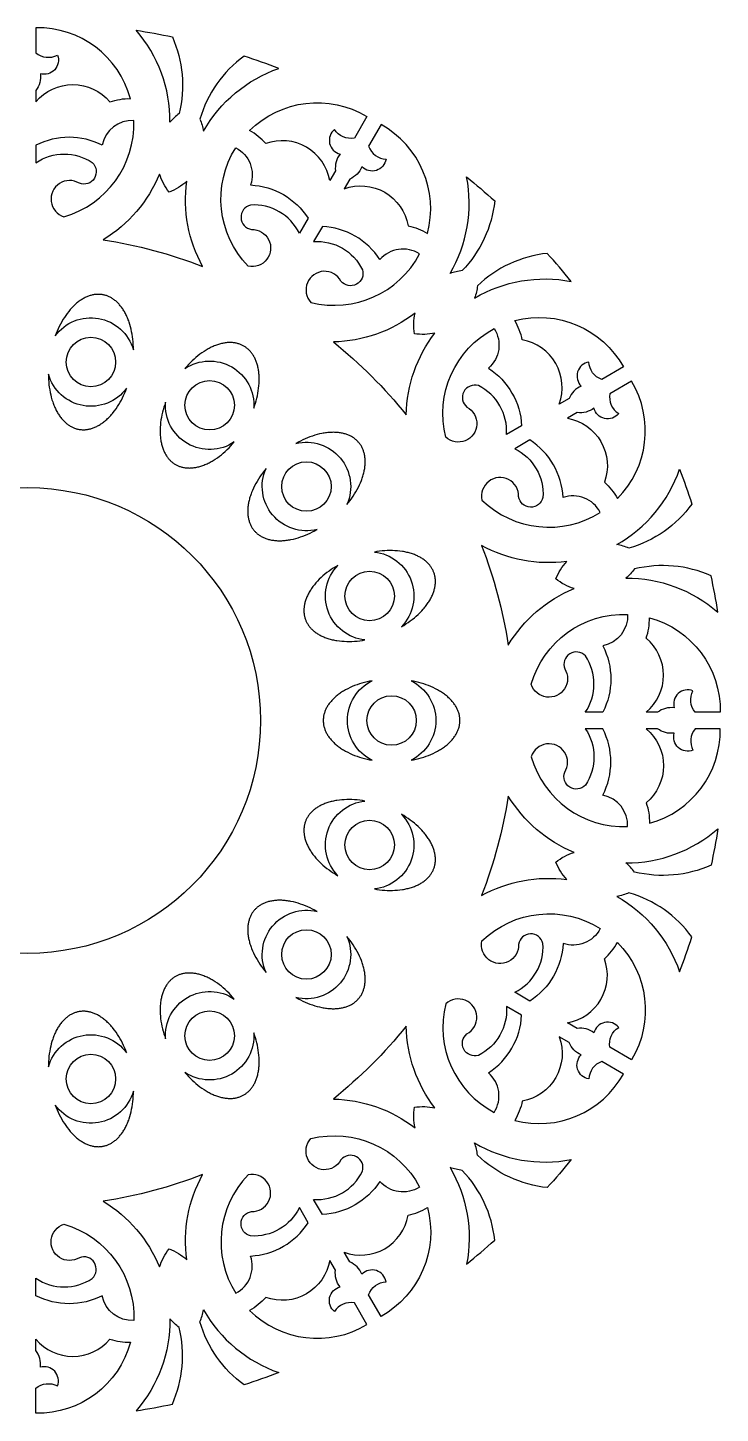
# Model space of a CAD drawing. Extents: x -2235 to 380, y 2197 to 4197.
# Drawn here: x 25 to 380, y 2539 to 3250 of the extents above; entities that cross this region are included whole.
import ezdxf

# ---------------------------------------------------------------- set-up
doc = ezdxf.new("R2010")
doc.units = 0
doc.layers.add('LAYER_01', color=7, linetype='CONTINUOUS')

msp = doc.modelspace()

# ---------------------------------------------------------------- linework, layer by layer
at = {"layer": 'LAYER_01'}
for points in [[(29.11, 3236.82, 0.30837), (40.15, 3235.6, -0.61732), (31.38, 3226.02, -0.198173), (29.11, 3217.45), (29.11, 3211.65, -0.467751), (67.02, 3211.65, -0.08721), (77.6, 3213.26, 0.342754), (29.11, 3249.64)], [(99.09, 3244.95, -0.165424), (102.6, 3205.64, 0.057908), (97.87, 3201.22, 0.182443), (80.48, 3248.38, -0.013207)], [(135.89, 3235.09, 0.165424), (113.2, 3202.8, -0.057908), (115.09, 3196.6, -0.182443), (153.73, 3228.75, 0.013207)], [(192.44, 3193.06, -0.30837), (182.27, 3197.52, 0.61732), (185.07, 3184.84, 0.198173), (182.75, 3176.28), (179.85, 3171.26, 0.467751), (147.01, 3190.22, 0.08721), (138.66, 3196.9, -0.342754), (198.84, 3204.15)], [(51.38, 3169.86, 1.133704), (43.48, 3152.71, 0.345607), (79.31, 3202.1, 0.370856), (63.14, 3189.39, 0.240808), (29.11, 3189.39), (29.11, 3180.42, -0.305015), (58.01, 3180.45, -0.824718)], [(199.75, 3188.84, 0.30837), (208.7, 3182.26, -0.61732), (196.31, 3178.35, -0.198173), (190.06, 3172.06), (187.16, 3167.04, -0.467751), (220, 3148.08, -0.08721), (229.96, 3144.18, 0.342754), (206.15, 3199.94)], [(139.67, 3146.2, -1.133704), (137.94, 3127.4, -0.345607), (131.6, 3188.09, -0.370856), (139.24, 3169, -0.240808), (168.72, 3151.98), (164.23, 3144.21, 0.305015), (139.22, 3158.69, 0.824718)], [(114.61, 3127.24, -0.159961), (106.45, 3170.88, -0.094684), (97.48, 3165.35, -0.094684), (92.49, 3174.62, -0.159961), (63.6, 3140.91, -0.053061)], [(264.41, 3160.88, -0.165424), (247.8, 3125.08, 0.057908), (241.49, 3123.62, 0.182443), (250.01, 3173.16, -0.013207)], [(185.55, 3119.71, 1.133704), (170.14, 3108.81, 0.345607), (225.86, 3133.67, 0.370856), (205.5, 3130.74, 0.240808), (176.03, 3147.76), (171.54, 3139.99, -0.305015), (196.59, 3125.56, -0.824718)], [(291.36, 3133.94, 0.165424), (255.56, 3117.33, -0.057908), (254.1, 3111.02, -0.182443), (303.63, 3119.54, 0.013207)], [(79.09, 3084.51), (79.07, 3085.85), (79.01, 3087.19), (78.92, 3088.53), (78.79, 3089.86), (78.63, 3091.18), (78.43, 3092.49), (78.19, 3093.78), (77.92, 3095.05), (77.61, 3096.29), (77.26, 3097.51), (76.88, 3098.7), (76.68, 3099.28), (76.46, 3099.85), (76.24, 3100.41), (76.01, 3100.96), (75.78, 3101.5), (75.53, 3102.04), (75.28, 3102.56), (75.02, 3103.07), (74.75, 3103.56), (74.48, 3104.05), (74.2, 3104.53), (73.91, 3104.99), (73.61, 3105.44), (73.31, 3105.88), (73.01, 3106.3), (72.69, 3106.71), (72.37, 3107.11), (72.05, 3107.5), (71.72, 3107.87), (71.39, 3108.23), (71.05, 3108.58), (70.71, 3108.91), (70.36, 3109.22), (70.02, 3109.53), (69.66, 3109.82), (69.31, 3110.1), (68.95, 3110.36), (68.59, 3110.61), (68.22, 3110.85), (67.86, 3111.07), (67.49, 3111.28), (67.12, 3111.48), (66.75, 3111.66), (66.37, 3111.83), (66, 3111.99), (65.63, 3112.13), (65.25, 3112.26), (64.88, 3112.38), (64.5, 3112.49), (64.13, 3112.58), (63.76, 3112.67), (63.38, 3112.74), (63.01, 3112.8), (62.63, 3112.85), (62.24, 3112.89), (61.86, 3112.91), (61.46, 3112.93), (61.07, 3112.93), (60.67, 3112.93), (60.26, 3112.91), (59.85, 3112.87), (59.44, 3112.83), (59.03, 3112.77), (58.61, 3112.7), (58.19, 3112.62), (57.77, 3112.52), (57.34, 3112.41), (56.92, 3112.28), (56.49, 3112.14), (56.05, 3111.99), (55.62, 3111.82), (55.19, 3111.64), (54.75, 3111.45), (54.32, 3111.24), (53.88, 3111.02), (53.45, 3110.78), (53.01, 3110.53), (52.58, 3110.26), (52.14, 3109.98), (51.71, 3109.69), (51.27, 3109.38), (50.84, 3109.06), (50.41, 3108.72), (49.99, 3108.37), (49.56, 3108.01), (49.14, 3107.63), (48.72, 3107.24), (48.31, 3106.84), (47.9, 3106.42), (47.49, 3105.99), (47.08, 3105.55), (46.68, 3105.1), (46.29, 3104.63), (45.9, 3104.16), (45.14, 3103.17), (44.39, 3102.15), (43.68, 3101.09), (42.98, 3099.99), (42.32, 3098.86), (41.69, 3097.7), (41.08, 3096.51), (40.5, 3095.3), (39.96, 3094.08), (39.45, 3092.84), (38.97, 3091.59, -0.623515)], [(219, 3051.18, -0.159961), (233.75, 3093.06, -0.094684), (223.22, 3092.75, -0.094684), (223.54, 3103.28, -0.159961), (181.66, 3088.53, -0.053061)], [(319.31, 3069.27, -0.30837), (312.74, 3078.22, 0.61732), (308.82, 3065.84, 0.198173), (302.54, 3059.59), (297.51, 3056.69, 0.467751), (278.55, 3089.52, 0.08721), (274.66, 3099.48, -0.342754), (330.41, 3075.68)], [(250.19, 3055.08, -1.133704), (239.29, 3039.66, -0.345607), (264.14, 3095.39, -0.370856), (261.21, 3075.03, -0.240808), (278.23, 3045.55), (270.46, 3041.07, 0.305015), (256.04, 3066.12, 0.824718)], [(140.84, 3054.51), (141.28, 3055.78), (141.68, 3057.05), (142.05, 3058.34), (142.39, 3059.64), (142.69, 3060.93), (142.95, 3062.23), (143.16, 3063.52), (143.34, 3064.81), (143.47, 3066.09), (143.57, 3067.35), (143.61, 3068.59), (143.62, 3069.21), (143.62, 3069.82), (143.6, 3070.42), (143.57, 3071.02), (143.54, 3071.61), (143.49, 3072.19), (143.43, 3072.77), (143.36, 3073.34), (143.28, 3073.9), (143.19, 3074.45), (143.09, 3074.99), (142.97, 3075.52), (142.85, 3076.05), (142.72, 3076.56), (142.57, 3077.07), (142.42, 3077.56), (142.26, 3078.04), (142.09, 3078.52), (141.91, 3078.98), (141.72, 3079.43), (141.52, 3079.87), (141.31, 3080.3), (141.09, 3080.72), (140.87, 3081.12), (140.64, 3081.52), (140.4, 3081.9), (140.15, 3082.27), (139.89, 3082.63), (139.63, 3082.97), (139.36, 3083.31), (139.09, 3083.63), (138.81, 3083.94), (138.52, 3084.24), (138.23, 3084.53), (137.94, 3084.8), (137.63, 3085.07), (137.33, 3085.32), (137.02, 3085.56), (136.7, 3085.79), (136.38, 3086), (136.06, 3086.21), (135.73, 3086.4), (135.4, 3086.59), (135.06, 3086.77), (134.71, 3086.93), (134.36, 3087.09), (134, 3087.24), (133.62, 3087.38), (133.24, 3087.51), (132.86, 3087.63), (132.46, 3087.74), (132.06, 3087.84), (131.65, 3087.92), (131.24, 3088), (130.81, 3088.07), (130.38, 3088.12), (129.94, 3088.16), (129.5, 3088.19), (129.05, 3088.21), (128.59, 3088.21), (128.13, 3088.2), (127.66, 3088.18), (127.18, 3088.15), (126.7, 3088.1), (126.22, 3088.04), (125.73, 3087.96), (125.23, 3087.88), (124.73, 3087.77), (124.23, 3087.66), (123.72, 3087.53), (123.21, 3087.39), (122.69, 3087.23), (122.17, 3087.06), (121.65, 3086.88), (121.13, 3086.68), (120.6, 3086.47), (120.08, 3086.25), (119.55, 3086.01), (119.02, 3085.76), (118.49, 3085.5), (117.96, 3085.23), (117.43, 3084.94), (116.9, 3084.64), (116.37, 3084.32), (115.32, 3083.66), (114.27, 3082.95), (113.23, 3082.2), (112.2, 3081.4), (111.19, 3080.56), (110.2, 3079.69), (109.22, 3078.78), (108.27, 3077.85), (107.34, 3076.88), (106.44, 3075.89), (105.56, 3074.88, -0.623515)], [(35.5, 3071.92), (35.53, 3070.58), (35.58, 3069.24), (35.67, 3067.9), (35.8, 3066.57), (35.96, 3065.25), (36.16, 3063.94), (36.4, 3062.65), (36.68, 3061.38), (36.99, 3060.14), (37.33, 3058.92), (37.71, 3057.74), (37.92, 3057.16), (38.13, 3056.58), (38.35, 3056.02), (38.58, 3055.47), (38.82, 3054.93), (39.06, 3054.4), (39.31, 3053.88), (39.57, 3053.37), (39.84, 3052.87), (40.12, 3052.38), (40.4, 3051.91), (40.69, 3051.44), (40.98, 3050.99), (41.28, 3050.56), (41.59, 3050.13), (41.9, 3049.72), (42.22, 3049.32), (42.54, 3048.93), (42.87, 3048.56), (43.2, 3048.2), (43.54, 3047.86), (43.88, 3047.53), (44.23, 3047.21), (44.58, 3046.9), (44.93, 3046.61), (45.29, 3046.33), (45.65, 3046.07), (46.01, 3045.82), (46.37, 3045.59), (46.74, 3045.36), (47.11, 3045.15), (47.48, 3044.96), (47.85, 3044.77), (48.22, 3044.6), (48.59, 3044.45), (48.97, 3044.3), (49.34, 3044.17), (49.71, 3044.05), (50.09, 3043.94), (50.46, 3043.85), (50.84, 3043.77), (51.21, 3043.69), (51.58, 3043.63), (51.96, 3043.58), (52.35, 3043.55), (52.74, 3043.52), (53.13, 3043.5), (53.53, 3043.5), (53.93, 3043.51), (54.33, 3043.53), (54.74, 3043.56), (55.15, 3043.6), (55.56, 3043.66), (55.98, 3043.73), (56.4, 3043.82), (56.83, 3043.91), (57.25, 3044.03), (57.68, 3044.15), (58.11, 3044.29), (58.54, 3044.44), (58.97, 3044.61), (59.4, 3044.79), (59.84, 3044.98), (60.27, 3045.19), (60.71, 3045.42), (61.15, 3045.65), (61.58, 3045.9), (62.02, 3046.17), (62.45, 3046.45), (62.89, 3046.75), (63.32, 3047.05), (63.75, 3047.38), (64.18, 3047.71), (64.61, 3048.06), (65.03, 3048.43), (65.45, 3048.8), (65.87, 3049.19), (66.29, 3049.6), (66.7, 3050.01), (67.11, 3050.44), (67.51, 3050.88), (67.91, 3051.33), (68.3, 3051.8), (68.69, 3052.27), (69.46, 3053.26), (70.2, 3054.28), (70.92, 3055.35), (71.61, 3056.45), (72.27, 3057.58), (72.91, 3058.74), (73.51, 3059.92), (74.09, 3061.13), (74.63, 3062.35), (75.14, 3063.6), (75.62, 3064.85, -0.623515)], [(323.53, 3061.96, 0.30837), (328, 3051.79, -0.61732), (315.31, 3054.6, -0.198173), (306.76, 3052.28), (301.73, 3049.38, -0.467751), (320.69, 3016.54, -0.08721), (327.37, 3008.19, 0.342754), (334.63, 3068.37)], [(95.57, 3057.58), (95.14, 3056.32), (94.73, 3055.04), (94.36, 3053.75), (94.02, 3052.46), (93.73, 3051.16), (93.47, 3049.86), (93.25, 3048.57), (93.07, 3047.28), (92.94, 3046.01), (92.85, 3044.74), (92.8, 3043.5), (92.79, 3042.88), (92.8, 3042.27), (92.81, 3041.67), (92.84, 3041.07), (92.88, 3040.48), (92.92, 3039.9), (92.98, 3039.32), (93.05, 3038.76), (93.13, 3038.2), (93.23, 3037.65), (93.33, 3037.1), (93.44, 3036.57), (93.56, 3036.05), (93.7, 3035.53), (93.84, 3035.03), (93.99, 3034.53), (94.15, 3034.05), (94.33, 3033.58), (94.51, 3033.11), (94.7, 3032.66), (94.9, 3032.22), (95.1, 3031.79), (95.32, 3031.38), (95.54, 3030.97), (95.78, 3030.58), (96.02, 3030.2), (96.26, 3029.83), (96.52, 3029.47), (96.78, 3029.12), (97.05, 3028.79), (97.32, 3028.46), (97.6, 3028.15), (97.89, 3027.85), (98.18, 3027.57), (98.48, 3027.29), (98.78, 3027.03), (99.09, 3026.78), (99.4, 3026.54), (99.71, 3026.31), (100.03, 3026.09), (100.35, 3025.88), (100.68, 3025.69), (101.01, 3025.5), (101.35, 3025.33), (101.7, 3025.16), (102.05, 3025), (102.42, 3024.85), (102.79, 3024.71), (103.17, 3024.58), (103.55, 3024.46), (103.95, 3024.35), (104.35, 3024.26), (104.76, 3024.17), (105.18, 3024.09), (105.6, 3024.03), (106.03, 3023.97), (106.47, 3023.93), (106.91, 3023.9), (107.36, 3023.89), (107.82, 3023.88), (108.28, 3023.89), (108.75, 3023.91), (109.23, 3023.95), (109.71, 3024), (110.2, 3024.06), (110.69, 3024.13), (111.18, 3024.22), (111.68, 3024.32), (112.19, 3024.43), (112.7, 3024.56), (113.21, 3024.7), (113.72, 3024.86), (114.24, 3025.03), (114.76, 3025.21), (115.28, 3025.41), (115.81, 3025.62), (116.34, 3025.84), (116.86, 3026.08), (117.39, 3026.33), (117.92, 3026.59), (118.45, 3026.87), (118.98, 3027.16), (119.51, 3027.46), (120.04, 3027.77), (121.1, 3028.43), (122.15, 3029.14), (123.18, 3029.9), (124.21, 3030.69), (125.22, 3031.53), (126.21, 3032.4), (127.19, 3033.31), (128.14, 3034.25), (129.07, 3035.21), (129.98, 3036.2), (130.85, 3037.22, -0.623515)], [(188.6, 3005.2), (189.45, 3006.24), (190.26, 3007.3), (191.05, 3008.38), (191.81, 3009.48), (192.54, 3010.6), (193.22, 3011.73), (193.87, 3012.87), (194.48, 3014.02), (195.04, 3015.17), (195.56, 3016.33), (196.03, 3017.48), (196.24, 3018.06), (196.45, 3018.63), (196.64, 3019.21), (196.82, 3019.78), (196.99, 3020.34), (197.14, 3020.91), (197.28, 3021.47), (197.41, 3022.03), (197.53, 3022.58), (197.63, 3023.13), (197.72, 3023.67), (197.79, 3024.21), (197.86, 3024.75), (197.91, 3025.28), (197.95, 3025.8), (197.97, 3026.32), (197.99, 3026.83), (197.99, 3027.33), (197.97, 3027.83), (197.95, 3028.31), (197.91, 3028.8), (197.86, 3029.27), (197.8, 3029.74), (197.73, 3030.19), (197.65, 3030.64), (197.55, 3031.08), (197.45, 3031.52), (197.33, 3031.94), (197.2, 3032.36), (197.07, 3032.76), (196.92, 3033.16), (196.76, 3033.55), (196.6, 3033.93), (196.42, 3034.3), (196.24, 3034.66), (196.04, 3035.01), (195.84, 3035.35), (195.63, 3035.68), (195.41, 3036), (195.19, 3036.32), (194.95, 3036.62), (194.71, 3036.91), (194.46, 3037.2), (194.21, 3037.48), (193.94, 3037.76), (193.66, 3038.03), (193.37, 3038.3), (193.07, 3038.55), (192.75, 3038.8), (192.43, 3039.05), (192.1, 3039.29), (191.75, 3039.52), (191.4, 3039.74), (191.03, 3039.95), (190.66, 3040.16), (190.27, 3040.36), (189.87, 3040.54), (189.47, 3040.72), (189.05, 3040.89), (188.62, 3041.05), (188.18, 3041.2), (187.73, 3041.34), (187.27, 3041.47), (186.81, 3041.59), (186.33, 3041.7), (185.84, 3041.8), (185.35, 3041.89), (184.84, 3041.96), (184.33, 3042.03), (183.81, 3042.08), (183.28, 3042.12), (182.74, 3042.15), (182.2, 3042.17), (181.64, 3042.18), (181.09, 3042.17), (180.52, 3042.16), (179.95, 3042.13), (179.37, 3042.08), (178.79, 3042.03), (178.2, 3041.96), (177.61, 3041.89), (177.01, 3041.8), (176.41, 3041.69), (175.81, 3041.58), (174.59, 3041.32), (173.36, 3041.01), (172.13, 3040.66), (170.89, 3040.26), (169.66, 3039.82), (168.42, 3039.34), (167.2, 3038.82), (165.98, 3038.26), (164.78, 3037.68), (163.59, 3037.05), (162.42, 3036.4, -0.623515)], [(276.68, 3009.19, 1.133704), (257.88, 3007.46, 0.345607), (318.57, 3001.12, 0.370856), (299.47, 3008.77, 0.240808), (282.45, 3038.25), (274.68, 3033.76, -0.305015), (289.16, 3008.74, -0.824718)], [(147.12, 3023.57), (146.27, 3022.53), (145.46, 3021.46), (144.67, 3020.38), (143.91, 3019.28), (143.19, 3018.16), (142.5, 3017.03), (141.85, 3015.89), (141.24, 3014.74), (140.68, 3013.59), (140.16, 3012.43), (139.69, 3011.28), (139.48, 3010.7), (139.27, 3010.13), (139.08, 3009.56), (138.9, 3008.99), (138.73, 3008.42), (138.58, 3007.86), (138.44, 3007.3), (138.31, 3006.74), (138.2, 3006.18), (138.09, 3005.63), (138, 3005.09), (137.93, 3004.55), (137.86, 3004.02), (137.81, 3003.49), (137.77, 3002.96), (137.75, 3002.45), (137.74, 3001.94), (137.74, 3001.43), (137.75, 3000.94), (137.77, 3000.45), (137.81, 2999.97), (137.86, 2999.49), (137.92, 2999.03), (137.99, 2998.57), (138.07, 2998.12), (138.17, 2997.68), (138.27, 2997.25), (138.39, 2996.82), (138.52, 2996.41), (138.65, 2996), (138.8, 2995.6), (138.96, 2995.22), (139.13, 2994.84), (139.3, 2994.47), (139.49, 2994.11), (139.68, 2993.76), (139.88, 2993.42), (140.09, 2993.08), (140.31, 2992.76), (140.53, 2992.45), (140.77, 2992.14), (141.01, 2991.85), (141.26, 2991.56), (141.51, 2991.28), (141.78, 2991), (142.06, 2990.73), (142.35, 2990.47), (142.66, 2990.21), (142.97, 2989.96), (143.29, 2989.71), (143.62, 2989.48), (143.97, 2989.25), (144.32, 2989.02), (144.69, 2988.81), (145.06, 2988.61), (145.45, 2988.41), (145.85, 2988.22), (146.26, 2988.04), (146.67, 2987.87), (147.1, 2987.71), (147.54, 2987.56), (147.99, 2987.42), (148.45, 2987.29), (148.91, 2987.17), (149.39, 2987.06), (149.88, 2986.96), (150.37, 2986.88), (150.88, 2986.8), (151.39, 2986.73), (151.91, 2986.68), (152.44, 2986.64), (152.98, 2986.61), (153.52, 2986.59), (154.08, 2986.59), (154.64, 2986.59), (155.2, 2986.61), (155.77, 2986.64), (156.35, 2986.68), (156.93, 2986.73), (157.52, 2986.8), (158.11, 2986.88), (158.71, 2986.97), (159.31, 2987.07), (159.92, 2987.18), (161.13, 2987.45), (162.36, 2987.75), (163.59, 2988.11), (164.83, 2988.51), (166.07, 2988.95), (167.3, 2989.43), (168.52, 2989.94), (169.74, 2990.5), (170.94, 2991.09), (172.13, 2991.71), (173.31, 2992.36, -0.623515)], [(365.56, 3005.42, -0.165424), (333.27, 2982.72, 0.057908), (327.08, 2984.61, 0.182443), (359.22, 3023.25, -0.013207)], [(271.38, 2933.12, -0.159961), (305.1, 2962.02, -0.094684), (295.82, 2967.01, -0.094684), (301.36, 2975.97, -0.159961), (257.71, 2984.13, -0.053061)], [(216.62, 2942.52), (217.77, 2943.21), (218.9, 2943.93), (220.01, 2944.68), (221.1, 2945.45), (222.16, 2946.26), (223.2, 2947.08), (224.19, 2947.93), (225.16, 2948.81), (226.08, 2949.7), (226.96, 2950.61), (227.8, 2951.53), (228.2, 2952), (228.59, 2952.46), (228.96, 2952.94), (229.33, 2953.41), (229.68, 2953.89), (230.02, 2954.36), (230.34, 2954.84), (230.65, 2955.32), (230.95, 2955.8), (231.23, 2956.29), (231.5, 2956.77), (231.76, 2957.25), (232, 2957.73), (232.23, 2958.21), (232.45, 2958.69), (232.65, 2959.16), (232.83, 2959.64), (233.01, 2960.11), (233.17, 2960.58), (233.31, 2961.05), (233.44, 2961.51), (233.56, 2961.98), (233.66, 2962.43), (233.75, 2962.89), (233.82, 2963.34), (233.88, 2963.79), (233.93, 2964.23), (233.97, 2964.67), (233.99, 2965.1), (234, 2965.53), (234, 2965.95), (233.98, 2966.37), (233.96, 2966.78), (233.92, 2967.19), (233.87, 2967.59), (233.81, 2967.99), (233.73, 2968.38), (233.65, 2968.76), (233.55, 2969.14), (233.45, 2969.51), (233.33, 2969.88), (233.21, 2970.24), (233.07, 2970.59), (232.93, 2970.94), (232.77, 2971.3), (232.6, 2971.65), (232.42, 2971.99), (232.22, 2972.34), (232.01, 2972.68), (231.8, 2973.02), (231.56, 2973.36), (231.32, 2973.69), (231.06, 2974.02), (230.79, 2974.35), (230.51, 2974.67), (230.21, 2974.99), (229.9, 2975.3), (229.58, 2975.61), (229.25, 2975.91), (228.9, 2976.21), (228.54, 2976.5), (228.17, 2976.79), (227.78, 2977.07), (227.38, 2977.34), (226.97, 2977.6), (226.55, 2977.86), (226.11, 2978.11), (225.66, 2978.36), (225.2, 2978.59), (224.73, 2978.82), (224.25, 2979.04), (223.75, 2979.26), (223.25, 2979.46), (222.73, 2979.65), (222.2, 2979.84), (221.67, 2980.02), (221.12, 2980.18), (220.56, 2980.34), (220, 2980.49), (219.42, 2980.63), (218.84, 2980.76), (218.24, 2980.88), (217.65, 2980.99), (217.04, 2981.09), (215.8, 2981.26), (214.55, 2981.39), (213.27, 2981.48), (211.97, 2981.53), (210.66, 2981.54), (209.33, 2981.51), (208, 2981.44), (206.67, 2981.33), (205.34, 2981.19), (204.01, 2981.01), (202.68, 2980.8, -0.623515)], [(183.92, 2973.97), (182.77, 2973.28), (181.64, 2972.56), (180.53, 2971.82), (179.44, 2971.04), (178.38, 2970.24), (177.34, 2969.41), (176.34, 2968.56), (175.38, 2967.69), (174.46, 2966.8), (173.58, 2965.89), (172.74, 2964.97), (172.34, 2964.5), (171.95, 2964.03), (171.58, 2963.56), (171.21, 2963.08), (170.86, 2962.61), (170.52, 2962.13), (170.2, 2961.65), (169.89, 2961.17), (169.59, 2960.69), (169.31, 2960.21), (169.03, 2959.73), (168.78, 2959.25), (168.54, 2958.77), (168.31, 2958.29), (168.09, 2957.81), (167.89, 2957.33), (167.71, 2956.86), (167.53, 2956.38), (167.37, 2955.91), (167.23, 2955.45), (167.1, 2954.98), (166.98, 2954.52), (166.88, 2954.06), (166.79, 2953.61), (166.72, 2953.15), (166.66, 2952.71), (166.61, 2952.26), (166.57, 2951.83), (166.55, 2951.39), (166.54, 2950.96), (166.54, 2950.54), (166.56, 2950.12), (166.58, 2949.71), (166.62, 2949.3), (166.67, 2948.9), (166.73, 2948.5), (166.81, 2948.12), (166.89, 2947.73), (166.99, 2947.35), (167.09, 2946.98), (167.21, 2946.62), (167.33, 2946.26), (167.47, 2945.9), (167.61, 2945.55), (167.77, 2945.2), (167.94, 2944.85), (168.12, 2944.5), (168.32, 2944.15), (168.53, 2943.81), (168.74, 2943.47), (168.98, 2943.13), (169.22, 2942.8), (169.48, 2942.47), (169.75, 2942.14), (170.03, 2941.82), (170.33, 2941.5), (170.64, 2941.19), (170.96, 2940.88), (171.29, 2940.58), (171.64, 2940.28), (172, 2939.99), (172.37, 2939.71), (172.76, 2939.43), (173.16, 2939.16), (173.57, 2938.89), (173.99, 2938.63), (174.43, 2938.38), (174.88, 2938.14), (175.34, 2937.9), (175.81, 2937.67), (176.29, 2937.45), (176.79, 2937.24), (177.29, 2937.04), (177.81, 2936.84), (178.34, 2936.66), (178.87, 2936.48), (179.42, 2936.31), (179.98, 2936.15), (180.54, 2936), (181.12, 2935.86), (181.7, 2935.74), (182.29, 2935.62), (182.89, 2935.51), (183.5, 2935.41), (184.74, 2935.24), (185.99, 2935.11), (187.27, 2935.02), (188.57, 2934.97), (189.88, 2934.96), (191.21, 2934.99), (192.54, 2935.06), (193.87, 2935.16), (195.2, 2935.3), (196.53, 2935.48), (197.85, 2935.69, -0.623515)], [(375.42, 2968.61, 0.165424), (336.11, 2972.13, -0.057908), (331.69, 2967.39, -0.182443), (378.85, 2950, 0.013207)], [(300.33, 2920.91, -1.133704), (283.19, 2913, -0.345607), (332.58, 2948.84, -0.370856), (319.86, 2932.67, -0.240808), (319.86, 2898.63), (310.89, 2898.63, 0.305015), (310.92, 2927.54, 0.824718)], [(367.3, 2898.63, -0.30837), (366.08, 2909.67, 0.61732), (356.5, 2900.9, 0.198173), (347.93, 2898.63), (342.12, 2898.63, 0.467751), (342.12, 2936.55, 0.08721), (343.73, 2947.12, -0.342754), (380.11, 2898.63)], [(201.54, 2914.78), (200.23, 2914.53), (198.92, 2914.24), (197.61, 2913.92), (196.33, 2913.56), (195.05, 2913.17), (193.8, 2912.75), (192.57, 2912.29), (191.37, 2911.8), (190.2, 2911.28), (189.06, 2910.72), (187.96, 2910.14), (187.42, 2909.84), (186.89, 2909.53), (186.38, 2909.22), (185.88, 2908.9), (185.38, 2908.57), (184.9, 2908.23), (184.43, 2907.9), (183.98, 2907.55), (183.53, 2907.2), (183.1, 2906.85), (182.68, 2906.49), (182.27, 2906.12), (181.88, 2905.75), (181.5, 2905.38), (181.14, 2905.01), (180.79, 2904.63), (180.45, 2904.24), (180.13, 2903.86), (179.82, 2903.47), (179.52, 2903.08), (179.24, 2902.69), (178.97, 2902.29), (178.72, 2901.9), (178.48, 2901.5), (178.25, 2901.1), (178.04, 2900.7), (177.85, 2900.3), (177.66, 2899.91), (177.49, 2899.51), (177.34, 2899.11), (177.2, 2898.71), (177.07, 2898.31), (176.95, 2897.91), (176.85, 2897.52), (176.76, 2897.12), (176.68, 2896.73), (176.62, 2896.34), (176.56, 2895.95), (176.52, 2895.56), (176.49, 2895.18), (176.48, 2894.79), (176.47, 2894.41), (176.48, 2894.03), (176.49, 2893.65), (176.52, 2893.27), (176.56, 2892.88), (176.62, 2892.49), (176.68, 2892.1), (176.76, 2891.7), (176.85, 2891.31), (176.95, 2890.91), (177.07, 2890.52), (177.2, 2890.12), (177.34, 2889.72), (177.49, 2889.32), (177.66, 2888.92), (177.85, 2888.52), (178.04, 2888.12), (178.25, 2887.72), (178.48, 2887.33), (178.72, 2886.93), (178.97, 2886.53), (179.24, 2886.14), (179.52, 2885.75), (179.82, 2885.36), (180.13, 2884.97), (180.45, 2884.58), (180.79, 2884.2), (181.14, 2883.82), (181.5, 2883.44), (181.88, 2883.07), (182.27, 2882.7), (182.68, 2882.34), (183.1, 2881.98), (183.53, 2881.62), (183.98, 2881.27), (184.43, 2880.93), (184.9, 2880.59), (185.38, 2880.26), (185.88, 2879.93), (186.38, 2879.61), (186.89, 2879.29), (187.42, 2878.99), (187.96, 2878.68), (189.06, 2878.1), (190.2, 2877.55), (191.37, 2877.03), (192.57, 2876.54), (193.8, 2876.08), (195.05, 2875.66), (196.33, 2875.27), (197.61, 2874.91), (198.92, 2874.59), (200.23, 2874.3), (201.54, 2874.04, -0.623515)], [(221.51, 2874.04), (222.83, 2874.3), (224.14, 2874.59), (225.44, 2874.91), (226.73, 2875.27), (228, 2875.66), (229.25, 2876.08), (230.48, 2876.54), (231.68, 2877.03), (232.86, 2877.55), (233.99, 2878.1), (235.1, 2878.68), (235.63, 2878.99), (236.16, 2879.29), (236.67, 2879.61), (237.18, 2879.93), (237.67, 2880.26), (238.15, 2880.59), (238.62, 2880.93), (239.08, 2881.27), (239.52, 2881.62), (239.95, 2881.98), (240.37, 2882.34), (240.78, 2882.7), (241.17, 2883.07), (241.55, 2883.44), (241.91, 2883.82), (242.26, 2884.2), (242.6, 2884.58), (242.93, 2884.97), (243.24, 2885.36), (243.53, 2885.75), (243.81, 2886.14), (244.08, 2886.53), (244.33, 2886.93), (244.57, 2887.33), (244.8, 2887.72), (245.01, 2888.12), (245.21, 2888.52), (245.39, 2888.92), (245.56, 2889.32), (245.71, 2889.72), (245.86, 2890.12), (245.99, 2890.52), (246.1, 2890.91), (246.2, 2891.31), (246.29, 2891.7), (246.37, 2892.1), (246.44, 2892.49), (246.49, 2892.88), (246.53, 2893.27), (246.56, 2893.65), (246.57, 2894.03), (246.58, 2894.41), (246.57, 2894.79), (246.56, 2895.18), (246.53, 2895.56), (246.49, 2895.95), (246.44, 2896.34), (246.37, 2896.73), (246.29, 2897.12), (246.2, 2897.52), (246.1, 2897.91), (245.99, 2898.31), (245.86, 2898.71), (245.71, 2899.11), (245.56, 2899.51), (245.39, 2899.91), (245.21, 2900.3), (245.01, 2900.7), (244.8, 2901.1), (244.57, 2901.5), (244.33, 2901.9), (244.08, 2902.29), (243.81, 2902.69), (243.53, 2903.08), (243.24, 2903.47), (242.93, 2903.86), (242.6, 2904.24), (242.26, 2904.63), (241.91, 2905.01), (241.55, 2905.38), (241.17, 2905.75), (240.78, 2906.12), (240.37, 2906.49), (239.95, 2906.85), (239.52, 2907.2), (239.08, 2907.55), (238.62, 2907.9), (238.15, 2908.23), (237.67, 2908.57), (237.18, 2908.9), (236.67, 2909.22), (236.16, 2909.53), (235.63, 2909.84), (235.1, 2910.14), (233.99, 2910.72), (232.86, 2911.28), (231.68, 2911.8), (230.48, 2912.29), (229.25, 2912.75), (228, 2913.17), (226.73, 2913.56), (225.44, 2913.92), (224.14, 2914.24), (222.83, 2914.53), (221.51, 2914.78, -0.623515)], [(300.33, 2867.92, 1.133704), (283.19, 2875.82, 0.345607), (332.58, 2839.99, 0.370856), (319.86, 2856.16, 0.240808), (319.86, 2890.19), (310.89, 2890.19, -0.305015), (310.92, 2861.29, -0.824718)], [(367.3, 2890.19, 0.30837), (366.08, 2879.15, -0.61732), (356.5, 2887.93, -0.198173), (347.93, 2890.19), (342.12, 2890.19, -0.467751), (342.12, 2852.28, -0.08721), (343.73, 2841.7, 0.342754), (380.11, 2890.19)], [(197.85, 2853.13), (196.53, 2853.35), (195.2, 2853.52), (193.87, 2853.66), (192.54, 2853.77), (191.21, 2853.84), (189.88, 2853.87), (188.57, 2853.86), (187.27, 2853.81), (185.99, 2853.72), (184.74, 2853.59), (183.5, 2853.42), (182.89, 2853.32), (182.29, 2853.21), (181.7, 2853.09), (181.12, 2852.96), (180.54, 2852.82), (179.98, 2852.67), (179.42, 2852.52), (178.87, 2852.35), (178.34, 2852.17), (177.81, 2851.99), (177.29, 2851.79), (176.79, 2851.59), (176.29, 2851.38), (175.81, 2851.15), (175.34, 2850.93), (174.88, 2850.69), (174.43, 2850.45), (173.99, 2850.19), (173.57, 2849.94), (173.16, 2849.67), (172.76, 2849.4), (172.37, 2849.12), (172, 2848.83), (171.64, 2848.54), (171.29, 2848.24), (170.96, 2847.94), (170.64, 2847.63), (170.33, 2847.32), (170.03, 2847), (169.75, 2846.68), (169.48, 2846.36), (169.22, 2846.03), (168.98, 2845.69), (168.74, 2845.36), (168.53, 2845.02), (168.32, 2844.67), (168.12, 2844.33), (167.94, 2843.98), (167.77, 2843.63), (167.61, 2843.28), (167.47, 2842.92), (167.33, 2842.57), (167.21, 2842.21), (167.09, 2841.84), (166.99, 2841.47), (166.89, 2841.09), (166.81, 2840.71), (166.73, 2840.32), (166.67, 2839.93), (166.62, 2839.52), (166.58, 2839.12), (166.56, 2838.7), (166.54, 2838.29), (166.54, 2837.86), (166.55, 2837.43), (166.57, 2837), (166.61, 2836.56), (166.66, 2836.12), (166.72, 2835.67), (166.79, 2835.22), (166.88, 2834.77), (166.98, 2834.31), (167.1, 2833.85), (167.23, 2833.38), (167.37, 2832.91), (167.53, 2832.44), (167.71, 2831.97), (167.89, 2831.49), (168.09, 2831.02), (168.31, 2830.54), (168.54, 2830.06), (168.78, 2829.58), (169.03, 2829.1), (169.31, 2828.62), (169.59, 2828.14), (169.89, 2827.66), (170.2, 2827.18), (170.52, 2826.7), (170.86, 2826.22), (171.21, 2825.74), (171.58, 2825.27), (171.95, 2824.8), (172.34, 2824.33), (172.74, 2823.86), (173.58, 2822.94), (174.46, 2822.03), (175.38, 2821.14), (176.34, 2820.27), (177.34, 2819.41), (178.38, 2818.59), (179.44, 2817.78), (180.53, 2817.01), (181.64, 2816.26), (182.77, 2815.54), (183.92, 2814.85, -0.623515)], [(257.71, 2804.69, -0.159961), (301.36, 2812.85, -0.094684), (295.82, 2821.82, -0.094684), (305.1, 2826.81, -0.159961), (271.38, 2855.7, -0.053061)], [(202.68, 2808.02), (204.01, 2807.81), (205.34, 2807.64), (206.67, 2807.49), (208, 2807.39), (209.33, 2807.32), (210.66, 2807.29), (211.97, 2807.3), (213.27, 2807.35), (214.55, 2807.44), (215.8, 2807.57), (217.04, 2807.74), (217.65, 2807.84), (218.24, 2807.95), (218.84, 2808.07), (219.42, 2808.2), (220, 2808.34), (220.56, 2808.48), (221.12, 2808.64), (221.67, 2808.81), (222.2, 2808.99), (222.73, 2809.17), (223.25, 2809.37), (223.75, 2809.57), (224.25, 2809.78), (224.73, 2810), (225.2, 2810.23), (225.66, 2810.47), (226.11, 2810.71), (226.55, 2810.96), (226.97, 2811.22), (227.38, 2811.49), (227.78, 2811.76), (228.17, 2812.04), (228.54, 2812.32), (228.9, 2812.62), (229.25, 2812.91), (229.58, 2813.22), (229.9, 2813.52), (230.21, 2813.84), (230.51, 2814.15), (230.79, 2814.48), (231.06, 2814.8), (231.32, 2815.13), (231.56, 2815.47), (231.8, 2815.8), (232.01, 2816.14), (232.22, 2816.49), (232.42, 2816.83), (232.6, 2817.18), (232.77, 2817.53), (232.93, 2817.88), (233.07, 2818.23), (233.21, 2818.59), (233.33, 2818.95), (233.45, 2819.31), (233.55, 2819.69), (233.65, 2820.06), (233.73, 2820.45), (233.81, 2820.84), (233.87, 2821.23), (233.92, 2821.63), (233.96, 2822.04), (233.98, 2822.45), (234, 2822.87), (234, 2823.3), (233.99, 2823.72), (233.97, 2824.16), (233.93, 2824.6), (233.88, 2825.04), (233.82, 2825.49), (233.75, 2825.94), (233.66, 2826.39), (233.56, 2826.85), (233.44, 2827.31), (233.31, 2827.78), (233.17, 2828.25), (233.01, 2828.72), (232.83, 2829.19), (232.65, 2829.66), (232.45, 2830.14), (232.23, 2830.62), (232, 2831.1), (231.76, 2831.58), (231.5, 2832.06), (231.23, 2832.54), (230.95, 2833.02), (230.65, 2833.5), (230.34, 2833.98), (230.02, 2834.46), (229.68, 2834.94), (229.33, 2835.42), (228.96, 2835.89), (228.59, 2836.36), (228.2, 2836.83), (227.8, 2837.3), (226.96, 2838.22), (226.08, 2839.13), (225.16, 2840.02), (224.19, 2840.89), (223.2, 2841.74), (222.16, 2842.57), (221.1, 2843.37), (220.01, 2844.15), (218.9, 2844.9), (217.77, 2845.62), (216.62, 2846.3, -0.623515)], [(375.42, 2820.21, -0.165424), (336.11, 2816.7, 0.057908), (331.69, 2821.43, 0.182443), (378.85, 2838.82, -0.013207)], [(173.31, 2796.46), (172.13, 2797.12), (170.94, 2797.74), (169.74, 2798.33), (168.52, 2798.88), (167.3, 2799.4), (166.07, 2799.88), (164.83, 2800.32), (163.59, 2800.72), (162.36, 2801.07), (161.13, 2801.38), (159.92, 2801.64), (159.31, 2801.76), (158.71, 2801.86), (158.11, 2801.95), (157.52, 2802.03), (156.93, 2802.09), (156.35, 2802.15), (155.77, 2802.19), (155.2, 2802.22), (154.64, 2802.24), (154.08, 2802.24), (153.52, 2802.23), (152.98, 2802.22), (152.44, 2802.19), (151.91, 2802.14), (151.39, 2802.09), (150.88, 2802.03), (150.37, 2801.95), (149.88, 2801.86), (149.39, 2801.77), (148.91, 2801.66), (148.45, 2801.54), (147.99, 2801.41), (147.54, 2801.27), (147.1, 2801.12), (146.67, 2800.96), (146.26, 2800.79), (145.85, 2800.61), (145.45, 2800.42), (145.06, 2800.22), (144.69, 2800.02), (144.32, 2799.8), (143.97, 2799.58), (143.62, 2799.35), (143.29, 2799.11), (142.97, 2798.87), (142.66, 2798.62), (142.35, 2798.36), (142.06, 2798.09), (141.78, 2797.82), (141.51, 2797.55), (141.26, 2797.26), (141.01, 2796.98), (140.77, 2796.68), (140.53, 2796.38), (140.31, 2796.06), (140.09, 2795.74), (139.88, 2795.41), (139.68, 2795.07), (139.49, 2794.72), (139.3, 2794.36), (139.13, 2793.99), (138.96, 2793.61), (138.8, 2793.22), (138.65, 2792.82), (138.52, 2792.42), (138.39, 2792), (138.27, 2791.58), (138.17, 2791.15), (138.07, 2790.71), (137.99, 2790.26), (137.92, 2789.8), (137.86, 2789.33), (137.81, 2788.86), (137.77, 2788.38), (137.75, 2787.89), (137.74, 2787.39), (137.74, 2786.89), (137.75, 2786.38), (137.77, 2785.86), (137.81, 2785.34), (137.86, 2784.81), (137.93, 2784.28), (138, 2783.74), (138.09, 2783.19), (138.2, 2782.64), (138.31, 2782.09), (138.44, 2781.53), (138.58, 2780.97), (138.73, 2780.4), (138.9, 2779.84), (139.08, 2779.27), (139.27, 2778.7), (139.48, 2778.12), (139.69, 2777.55), (140.16, 2776.39), (140.68, 2775.24), (141.24, 2774.08), (141.85, 2772.94), (142.5, 2771.79), (143.19, 2770.66), (143.91, 2769.55), (144.67, 2768.45), (145.46, 2767.36), (146.27, 2766.3), (147.12, 2765.26, -0.623515)], [(365.56, 2783.41, 0.165424), (333.27, 2806.1, -0.057908), (327.08, 2804.21, -0.182443), (359.22, 2765.57, 0.013207)], [(276.68, 2779.63, -1.133704), (257.88, 2781.36, -0.345607), (318.57, 2787.7, -0.370856), (299.47, 2780.06, -0.240808), (282.45, 2750.58), (274.68, 2755.07, 0.305015), (289.16, 2780.08, 0.824718)], [(162.42, 2752.42), (163.59, 2751.77), (164.78, 2751.15), (165.98, 2750.56), (167.2, 2750.01), (168.42, 2749.49), (169.66, 2749.01), (170.89, 2748.57), (172.13, 2748.17), (173.36, 2747.82), (174.59, 2747.51), (175.81, 2747.25), (176.41, 2747.13), (177.01, 2747.03), (177.61, 2746.94), (178.2, 2746.86), (178.79, 2746.8), (179.37, 2746.74), (179.95, 2746.7), (180.52, 2746.67), (181.09, 2746.65), (181.64, 2746.65), (182.2, 2746.65), (182.74, 2746.67), (183.28, 2746.7), (183.81, 2746.74), (184.33, 2746.8), (184.84, 2746.86), (185.35, 2746.94), (185.84, 2747.02), (186.33, 2747.12), (186.81, 2747.23), (187.27, 2747.35), (187.73, 2747.48), (188.18, 2747.62), (188.62, 2747.77), (189.05, 2747.93), (189.47, 2748.1), (189.87, 2748.28), (190.27, 2748.47), (190.66, 2748.67), (191.03, 2748.87), (191.4, 2749.09), (191.75, 2749.31), (192.1, 2749.54), (192.43, 2749.78), (192.75, 2750.02), (193.07, 2750.27), (193.37, 2750.53), (193.66, 2750.8), (193.94, 2751.07), (194.21, 2751.34), (194.46, 2751.62), (194.71, 2751.91), (194.95, 2752.21), (195.19, 2752.51), (195.41, 2752.82), (195.63, 2753.15), (195.84, 2753.48), (196.04, 2753.82), (196.24, 2754.17), (196.42, 2754.53), (196.6, 2754.9), (196.76, 2755.28), (196.92, 2755.67), (197.07, 2756.06), (197.2, 2756.47), (197.33, 2756.88), (197.45, 2757.31), (197.55, 2757.74), (197.65, 2758.18), (197.73, 2758.63), (197.8, 2759.09), (197.86, 2759.56), (197.91, 2760.03), (197.95, 2760.51), (197.97, 2761), (197.99, 2761.5), (197.99, 2762), (197.97, 2762.51), (197.95, 2763.03), (197.91, 2763.55), (197.86, 2764.08), (197.79, 2764.61), (197.72, 2765.15), (197.63, 2765.7), (197.53, 2766.25), (197.41, 2766.8), (197.28, 2767.36), (197.14, 2767.92), (196.99, 2768.48), (196.82, 2769.05), (196.64, 2769.62), (196.45, 2770.19), (196.24, 2770.77), (196.03, 2771.34), (195.56, 2772.5), (195.04, 2773.65), (194.48, 2774.8), (193.87, 2775.95), (193.22, 2777.09), (192.54, 2778.22), (191.81, 2779.34), (191.05, 2780.44), (190.26, 2781.53), (189.45, 2782.59), (188.6, 2783.63, -0.623515)], [(323.53, 2726.86, -0.30837), (328, 2737.03, 0.61732), (315.31, 2734.23, 0.198173), (306.76, 2736.55), (301.73, 2739.45, 0.467751), (320.69, 2772.29, 0.08721), (327.37, 2780.64, -0.342754), (334.63, 2720.46)], [(130.85, 2751.61), (129.98, 2752.62), (129.07, 2753.61), (128.14, 2754.58), (127.19, 2755.52), (126.21, 2756.42), (125.22, 2757.3), (124.21, 2758.13), (123.18, 2758.93), (122.15, 2759.68), (121.1, 2760.39), (120.04, 2761.06), (119.51, 2761.37), (118.98, 2761.67), (118.45, 2761.96), (117.92, 2762.23), (117.39, 2762.5), (116.86, 2762.75), (116.34, 2762.98), (115.81, 2763.21), (115.28, 2763.42), (114.76, 2763.61), (114.24, 2763.8), (113.72, 2763.97), (113.21, 2764.12), (112.7, 2764.26), (112.19, 2764.39), (111.68, 2764.51), (111.18, 2764.61), (110.69, 2764.7), (110.2, 2764.77), (109.71, 2764.83), (109.23, 2764.88), (108.75, 2764.91), (108.28, 2764.93), (107.82, 2764.94), (107.36, 2764.94), (106.91, 2764.92), (106.47, 2764.89), (106.03, 2764.85), (105.6, 2764.8), (105.18, 2764.73), (104.76, 2764.66), (104.35, 2764.57), (103.95, 2764.47), (103.55, 2764.36), (103.17, 2764.24), (102.79, 2764.11), (102.42, 2763.97), (102.05, 2763.82), (101.7, 2763.67), (101.35, 2763.5), (101.01, 2763.32), (100.68, 2763.14), (100.35, 2762.94), (100.03, 2762.74), (99.71, 2762.52), (99.4, 2762.29), (99.09, 2762.05), (98.78, 2761.8), (98.48, 2761.54), (98.18, 2761.26), (97.89, 2760.97), (97.6, 2760.67), (97.32, 2760.36), (97.05, 2760.04), (96.78, 2759.71), (96.52, 2759.36), (96.26, 2759), (96.02, 2758.63), (95.78, 2758.25), (95.54, 2757.85), (95.32, 2757.45), (95.1, 2757.03), (94.9, 2756.6), (94.7, 2756.16), (94.51, 2755.71), (94.33, 2755.25), (94.15, 2754.78), (93.99, 2754.29), (93.84, 2753.8), (93.7, 2753.29), (93.56, 2752.78), (93.44, 2752.26), (93.33, 2751.72), (93.23, 2751.18), (93.13, 2750.63), (93.05, 2750.07), (92.98, 2749.5), (92.92, 2748.93), (92.88, 2748.34), (92.84, 2747.75), (92.81, 2747.15), (92.8, 2746.55), (92.79, 2745.94), (92.8, 2745.33), (92.85, 2744.08), (92.94, 2742.82), (93.07, 2741.54), (93.25, 2740.26), (93.47, 2738.96), (93.73, 2737.67), (94.02, 2736.37), (94.36, 2735.07), (94.73, 2733.79), (95.14, 2732.51), (95.57, 2731.24, -0.623515)], [(250.19, 2733.75, 1.133704), (239.29, 2749.16, 0.345607), (264.14, 2693.44, 0.370856), (261.21, 2713.8, 0.240808), (278.23, 2743.27), (270.46, 2747.76, -0.305015), (256.04, 2722.71, -0.824718)], [(75.62, 2723.98), (75.14, 2725.23), (74.63, 2726.47), (74.09, 2727.7), (73.51, 2728.9), (72.91, 2730.09), (72.27, 2731.25), (71.61, 2732.38), (70.92, 2733.48), (70.2, 2734.54), (69.46, 2735.57), (68.69, 2736.55), (68.3, 2737.03), (67.91, 2737.49), (67.51, 2737.95), (67.11, 2738.39), (66.7, 2738.81), (66.29, 2739.23), (65.87, 2739.63), (65.45, 2740.02), (65.03, 2740.4), (64.61, 2740.76), (64.18, 2741.11), (63.75, 2741.45), (63.32, 2741.77), (62.89, 2742.08), (62.45, 2742.37), (62.02, 2742.66), (61.58, 2742.92), (61.15, 2743.17), (60.71, 2743.41), (60.27, 2743.63), (59.84, 2743.84), (59.4, 2744.04), (58.97, 2744.22), (58.54, 2744.38), (58.11, 2744.54), (57.68, 2744.68), (57.25, 2744.8), (56.83, 2744.91), (56.4, 2745.01), (55.98, 2745.09), (55.56, 2745.16), (55.15, 2745.22), (54.74, 2745.27), (54.33, 2745.3), (53.93, 2745.32), (53.53, 2745.33), (53.13, 2745.32), (52.74, 2745.31), (52.35, 2745.28), (51.96, 2745.24), (51.58, 2745.19), (51.21, 2745.13), (50.84, 2745.06), (50.46, 2744.98), (50.09, 2744.88), (49.71, 2744.77), (49.34, 2744.66), (48.97, 2744.52), (48.59, 2744.38), (48.22, 2744.22), (47.85, 2744.05), (47.48, 2743.87), (47.11, 2743.67), (46.74, 2743.46), (46.37, 2743.24), (46.01, 2743), (45.65, 2742.75), (45.29, 2742.49), (44.93, 2742.21), (44.58, 2741.92), (44.23, 2741.62), (43.88, 2741.3), (43.54, 2740.97), (43.2, 2740.62), (42.87, 2740.26), (42.54, 2739.89), (42.22, 2739.51), (41.9, 2739.11), (41.59, 2738.7), (41.28, 2738.27), (40.98, 2737.83), (40.69, 2737.38), (40.4, 2736.92), (40.12, 2736.45), (39.84, 2735.96), (39.57, 2735.46), (39.31, 2734.95), (39.06, 2734.43), (38.82, 2733.9), (38.58, 2733.36), (38.35, 2732.8), (38.13, 2732.24), (37.92, 2731.67), (37.71, 2731.09), (37.33, 2729.9), (36.99, 2728.69), (36.68, 2727.44), (36.4, 2726.17), (36.16, 2724.88), (35.96, 2723.58), (35.8, 2722.25), (35.67, 2720.92), (35.58, 2719.59), (35.53, 2718.25), (35.5, 2716.91, -0.623515)], [(181.66, 2700.3, -0.159961), (223.54, 2685.55, -0.094684), (223.22, 2696.08, -0.094684), (233.75, 2695.76, -0.159961), (219, 2737.64, -0.053061)], [(105.56, 2713.95), (106.44, 2712.94), (107.34, 2711.95), (108.27, 2710.98), (109.22, 2710.04), (110.2, 2709.14), (111.19, 2708.26), (112.2, 2707.43), (113.23, 2706.63), (114.27, 2705.88), (115.32, 2705.17), (116.37, 2704.5), (116.9, 2704.19), (117.43, 2703.89), (117.96, 2703.6), (118.49, 2703.32), (119.02, 2703.06), (119.55, 2702.81), (120.08, 2702.57), (120.6, 2702.35), (121.13, 2702.14), (121.65, 2701.94), (122.17, 2701.76), (122.69, 2701.59), (123.21, 2701.44), (123.72, 2701.29), (124.23, 2701.17), (124.73, 2701.05), (125.23, 2700.95), (125.73, 2700.86), (126.22, 2700.79), (126.7, 2700.73), (127.18, 2700.68), (127.66, 2700.65), (128.13, 2700.63), (128.59, 2700.62), (129.05, 2700.62), (129.5, 2700.64), (129.94, 2700.67), (130.38, 2700.71), (130.81, 2700.76), (131.24, 2700.82), (131.65, 2700.9), (132.06, 2700.99), (132.46, 2701.09), (132.86, 2701.2), (133.24, 2701.32), (133.62, 2701.44), (134, 2701.58), (134.36, 2701.73), (134.71, 2701.89), (135.06, 2702.06), (135.4, 2702.24), (135.73, 2702.42), (136.06, 2702.62), (136.38, 2702.82), (136.7, 2703.04), (137.02, 2703.27), (137.33, 2703.51), (137.63, 2703.76), (137.94, 2704.02), (138.23, 2704.3), (138.52, 2704.59), (138.81, 2704.88), (139.09, 2705.2), (139.36, 2705.52), (139.63, 2705.85), (139.89, 2706.2), (140.15, 2706.56), (140.4, 2706.93), (140.64, 2707.31), (140.87, 2707.7), (141.09, 2708.11), (141.31, 2708.53), (141.52, 2708.96), (141.72, 2709.4), (141.91, 2709.85), (142.09, 2710.31), (142.26, 2710.78), (142.42, 2711.27), (142.57, 2711.76), (142.72, 2712.26), (142.85, 2712.78), (142.97, 2713.3), (143.09, 2713.84), (143.19, 2714.38), (143.28, 2714.93), (143.36, 2715.49), (143.43, 2716.06), (143.49, 2716.63), (143.54, 2717.22), (143.57, 2717.81), (143.6, 2718.4), (143.62, 2719.01), (143.62, 2719.62), (143.61, 2720.23), (143.57, 2721.48), (143.47, 2722.74), (143.34, 2724.01), (143.16, 2725.3), (142.95, 2726.59), (142.69, 2727.89), (142.39, 2729.19), (142.05, 2730.48), (141.68, 2731.77), (141.28, 2733.05), (140.84, 2734.32, -0.623515)], [(319.31, 2719.55, 0.30837), (312.74, 2710.6, -0.61732), (308.82, 2722.99, -0.198173), (302.54, 2729.24), (297.51, 2732.14, -0.467751), (278.55, 2699.3, -0.08721), (274.66, 2689.34, 0.342754), (330.41, 2713.15)], [(38.97, 2697.24), (39.45, 2695.99), (39.96, 2694.75), (40.5, 2693.52), (41.08, 2692.32), (41.69, 2691.13), (42.32, 2689.97), (42.98, 2688.84), (43.68, 2687.74), (44.39, 2686.68), (45.14, 2685.65), (45.9, 2684.67), (46.29, 2684.19), (46.68, 2683.73), (47.08, 2683.27), (47.49, 2682.83), (47.9, 2682.41), (48.31, 2681.99), (48.72, 2681.59), (49.14, 2681.2), (49.56, 2680.82), (49.99, 2680.46), (50.41, 2680.11), (50.84, 2679.77), (51.27, 2679.45), (51.71, 2679.14), (52.14, 2678.85), (52.58, 2678.56), (53.01, 2678.3), (53.45, 2678.05), (53.88, 2677.81), (54.32, 2677.59), (54.75, 2677.38), (55.19, 2677.18), (55.62, 2677), (56.05, 2676.83), (56.49, 2676.68), (56.92, 2676.54), (57.34, 2676.42), (57.77, 2676.31), (58.19, 2676.21), (58.61, 2676.13), (59.03, 2676.06), (59.44, 2676), (59.85, 2675.95), (60.26, 2675.92), (60.67, 2675.9), (61.07, 2675.89), (61.46, 2675.9), (61.86, 2675.91), (62.24, 2675.94), (62.63, 2675.98), (63.01, 2676.03), (63.38, 2676.09), (63.76, 2676.16), (64.13, 2676.24), (64.5, 2676.34), (64.88, 2676.45), (65.25, 2676.56), (65.63, 2676.7), (66, 2676.84), (66.37, 2677), (66.75, 2677.17), (67.12, 2677.35), (67.49, 2677.55), (67.86, 2677.76), (68.22, 2677.98), (68.59, 2678.22), (68.95, 2678.47), (69.31, 2678.73), (69.66, 2679.01), (70.02, 2679.3), (70.36, 2679.6), (70.71, 2679.92), (71.05, 2680.25), (71.39, 2680.6), (71.72, 2680.96), (72.05, 2681.33), (72.37, 2681.71), (72.69, 2682.11), (73.01, 2682.52), (73.31, 2682.95), (73.61, 2683.39), (73.91, 2683.84), (74.2, 2684.3), (74.48, 2684.77), (74.75, 2685.26), (75.02, 2685.76), (75.28, 2686.27), (75.53, 2686.79), (75.78, 2687.32), (76.01, 2687.86), (76.24, 2688.42), (76.46, 2688.98), (76.68, 2689.55), (76.88, 2690.13), (77.26, 2691.32), (77.61, 2692.53), (77.92, 2693.78), (78.19, 2695.05), (78.43, 2696.34), (78.63, 2697.64), (78.79, 2698.97), (78.92, 2700.3), (79.01, 2701.63), (79.07, 2702.97), (79.09, 2704.31, -0.623515)], [(185.55, 2669.11, -1.133704), (170.14, 2680.01, -0.345607), (225.86, 2655.16, -0.370856), (205.5, 2658.09, -0.240808), (176.03, 2641.07), (171.54, 2648.84, 0.305015), (196.59, 2663.26, 0.824718)], [(291.36, 2654.89, -0.165424), (255.56, 2671.5, 0.057908), (254.1, 2677.81, 0.182443), (303.63, 2669.29, -0.013207)], [(264.41, 2627.94, 0.165424), (247.8, 2663.74, -0.057908), (241.49, 2665.2, -0.182443), (250.01, 2615.67, 0.013207)], [(63.6, 2647.92, -0.159961), (92.49, 2614.2, -0.094684), (97.48, 2623.48, -0.094684), (106.45, 2617.94, -0.159961), (114.61, 2661.59, -0.053061)], [(139.67, 2642.62, 1.133704), (137.94, 2661.42, 0.345607), (131.6, 2600.74, 0.370856), (139.24, 2619.83, 0.240808), (168.72, 2636.85), (164.23, 2644.62, -0.305015), (139.22, 2630.14, -0.824718)], [(199.75, 2599.99, -0.30837), (208.7, 2606.56, 0.61732), (196.31, 2610.48, 0.198173), (190.06, 2616.76), (187.16, 2621.79, 0.467751), (220, 2640.75, 0.08721), (229.96, 2644.64, -0.342754), (206.15, 2588.89)], [(51.38, 2618.97, -1.133704), (43.48, 2636.11, -0.345607), (79.31, 2586.72, -0.370856), (63.14, 2599.44, -0.240808), (29.11, 2599.44), (29.11, 2608.41, 0.305015), (58.01, 2608.38, 0.824718)], [(192.44, 2595.77, 0.30837), (182.27, 2591.3, -0.61732), (185.07, 2603.99, -0.198173), (182.75, 2612.54), (179.85, 2617.57, -0.467751), (147.01, 2598.61, -0.08721), (138.66, 2591.93, 0.342754), (198.84, 2584.67)], [(99.09, 2543.88, 0.165424), (102.6, 2583.19, -0.057908), (97.87, 2587.61, -0.182443), (80.48, 2540.45, 0.013207)], [(135.89, 2553.74, -0.165424), (113.2, 2586.03, 0.057908), (115.09, 2592.22, 0.182443), (153.73, 2560.08, -0.013207)], [(29.11, 2552, -0.30837), (40.15, 2553.22, 0.61732), (31.38, 2562.8, 0.198173), (29.11, 2571.37), (29.11, 2577.18, 0.467751), (67.02, 2577.18, 0.08721), (77.6, 2575.57, -0.342754), (29.11, 2539.19)]]:
    msp.add_lwpolyline(points, format="xyb", close=True, dxfattribs=at)
for centre, radius in [((57.3, 3078.22), 12.68), ((118.21, 3056.05), 12.68), ((167.86, 3014.38), 12.68), ((24.89, 2894.41), 119.39), ((200.27, 2958.25), 12.68), ((211.53, 2894.41), 12.68), ((200.27, 2830.58), 12.68), ((167.86, 2774.44), 12.68), ((118.21, 2732.78), 12.68), ((57.3, 2710.61), 12.68)]:
    msp.add_circle(centre, radius, dxfattribs=at)

doc.saveas('drawing.dxf')
